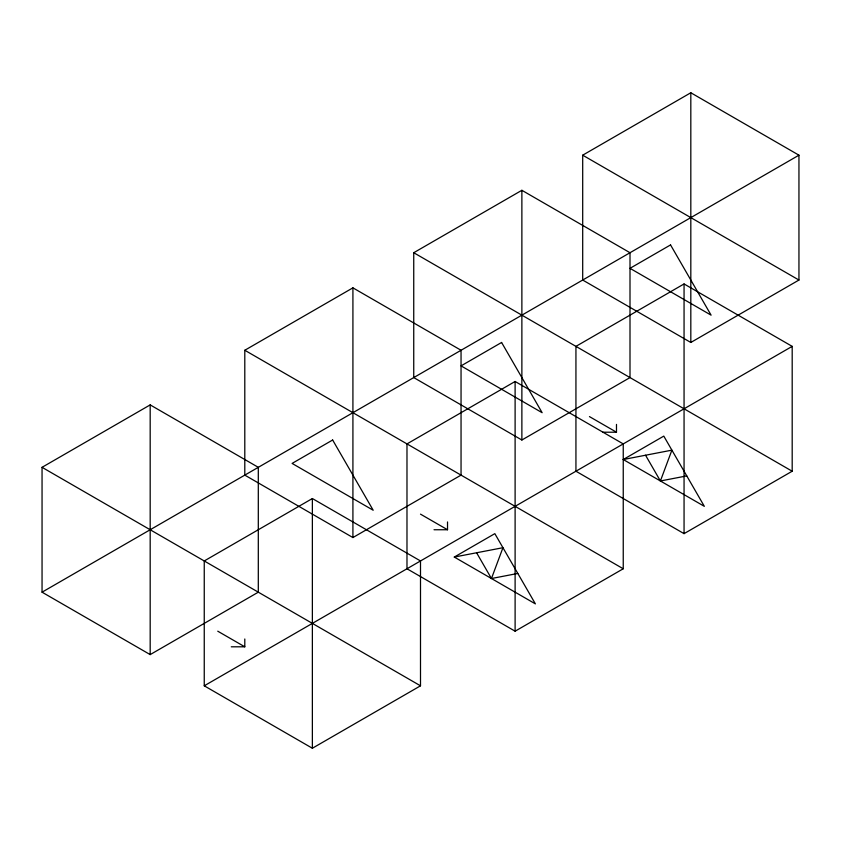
<?xml version="1.0" encoding="UTF-8"?>
<svg xmlns="http://www.w3.org/2000/svg" width="841" height="841" viewBox="0 0 841 841"><rect width="100%" height="100%" fill="white"/><g stroke="black" fill="none" stroke-linecap="round" stroke-linejoin="round"><path stroke-width="1.26" d="M517.814 573.446L491.459 578.524L502.95 547.701L454.287 557.057L535.391 603.88L494.834 533.646L454.287 557.057M686.771 475.901L660.406 480.978L671.896 450.156L623.244 459.522L704.337 506.335L663.791 436.111L623.244 459.522M42.05 467.323L150.182 404.889L258.303 467.323L258.303 592.18L150.182 654.603L42.05 592.18L42.05 467.323L420.5 685.814L420.5 560.958L312.368 498.534L204.247 560.958L204.247 685.814L312.368 748.248L420.5 685.814M244.794 350.266L352.915 287.843L461.047 350.266L461.047 475.123L352.915 537.557L244.794 475.123L244.794 350.266L623.244 568.768L623.244 443.911L515.112 381.478L406.981 443.911L406.981 568.768L515.112 631.192L623.244 568.768M413.74 252.721L521.872 190.297L630.004 252.721L630.004 377.577L521.872 440.011L413.74 377.577L413.74 252.721L792.19 471.223L792.19 346.366L684.059 283.943L575.938 346.366L575.938 471.223L684.059 533.646L792.19 471.223M582.697 155.186L690.818 92.752L798.95 155.186L798.95 280.042L690.818 342.466L582.697 280.042L582.697 155.186L798.95 280.042M42.05 592.18L798.95 155.186M204.247 685.814L792.19 346.366M602.965 432.211L616.485 432.211L616.485 424.4M434.019 529.746L447.528 529.746L447.528 521.946M231.275 646.803L244.794 646.803L244.794 638.992M589.446 416.6L616.485 432.211M420.5 514.145L447.528 529.746M217.756 631.192L244.794 646.803M645.541 455.223L660.406 480.978M476.595 552.768L491.459 578.524M690.818 92.752L690.818 342.466M684.059 283.943L684.059 533.646M521.872 190.297L521.872 440.011M515.112 381.478L515.112 631.192M352.915 287.843L352.915 537.557M312.368 498.534L312.368 748.248M150.182 404.889L150.182 654.603M332.647 440.011L292.1 463.423L373.194 510.245L332.647 440.011M501.593 342.466L461.047 365.877L542.14 412.7L501.593 342.466M670.55 244.92L630.004 268.332L711.097 315.154L670.55 244.92"/></g></svg>
